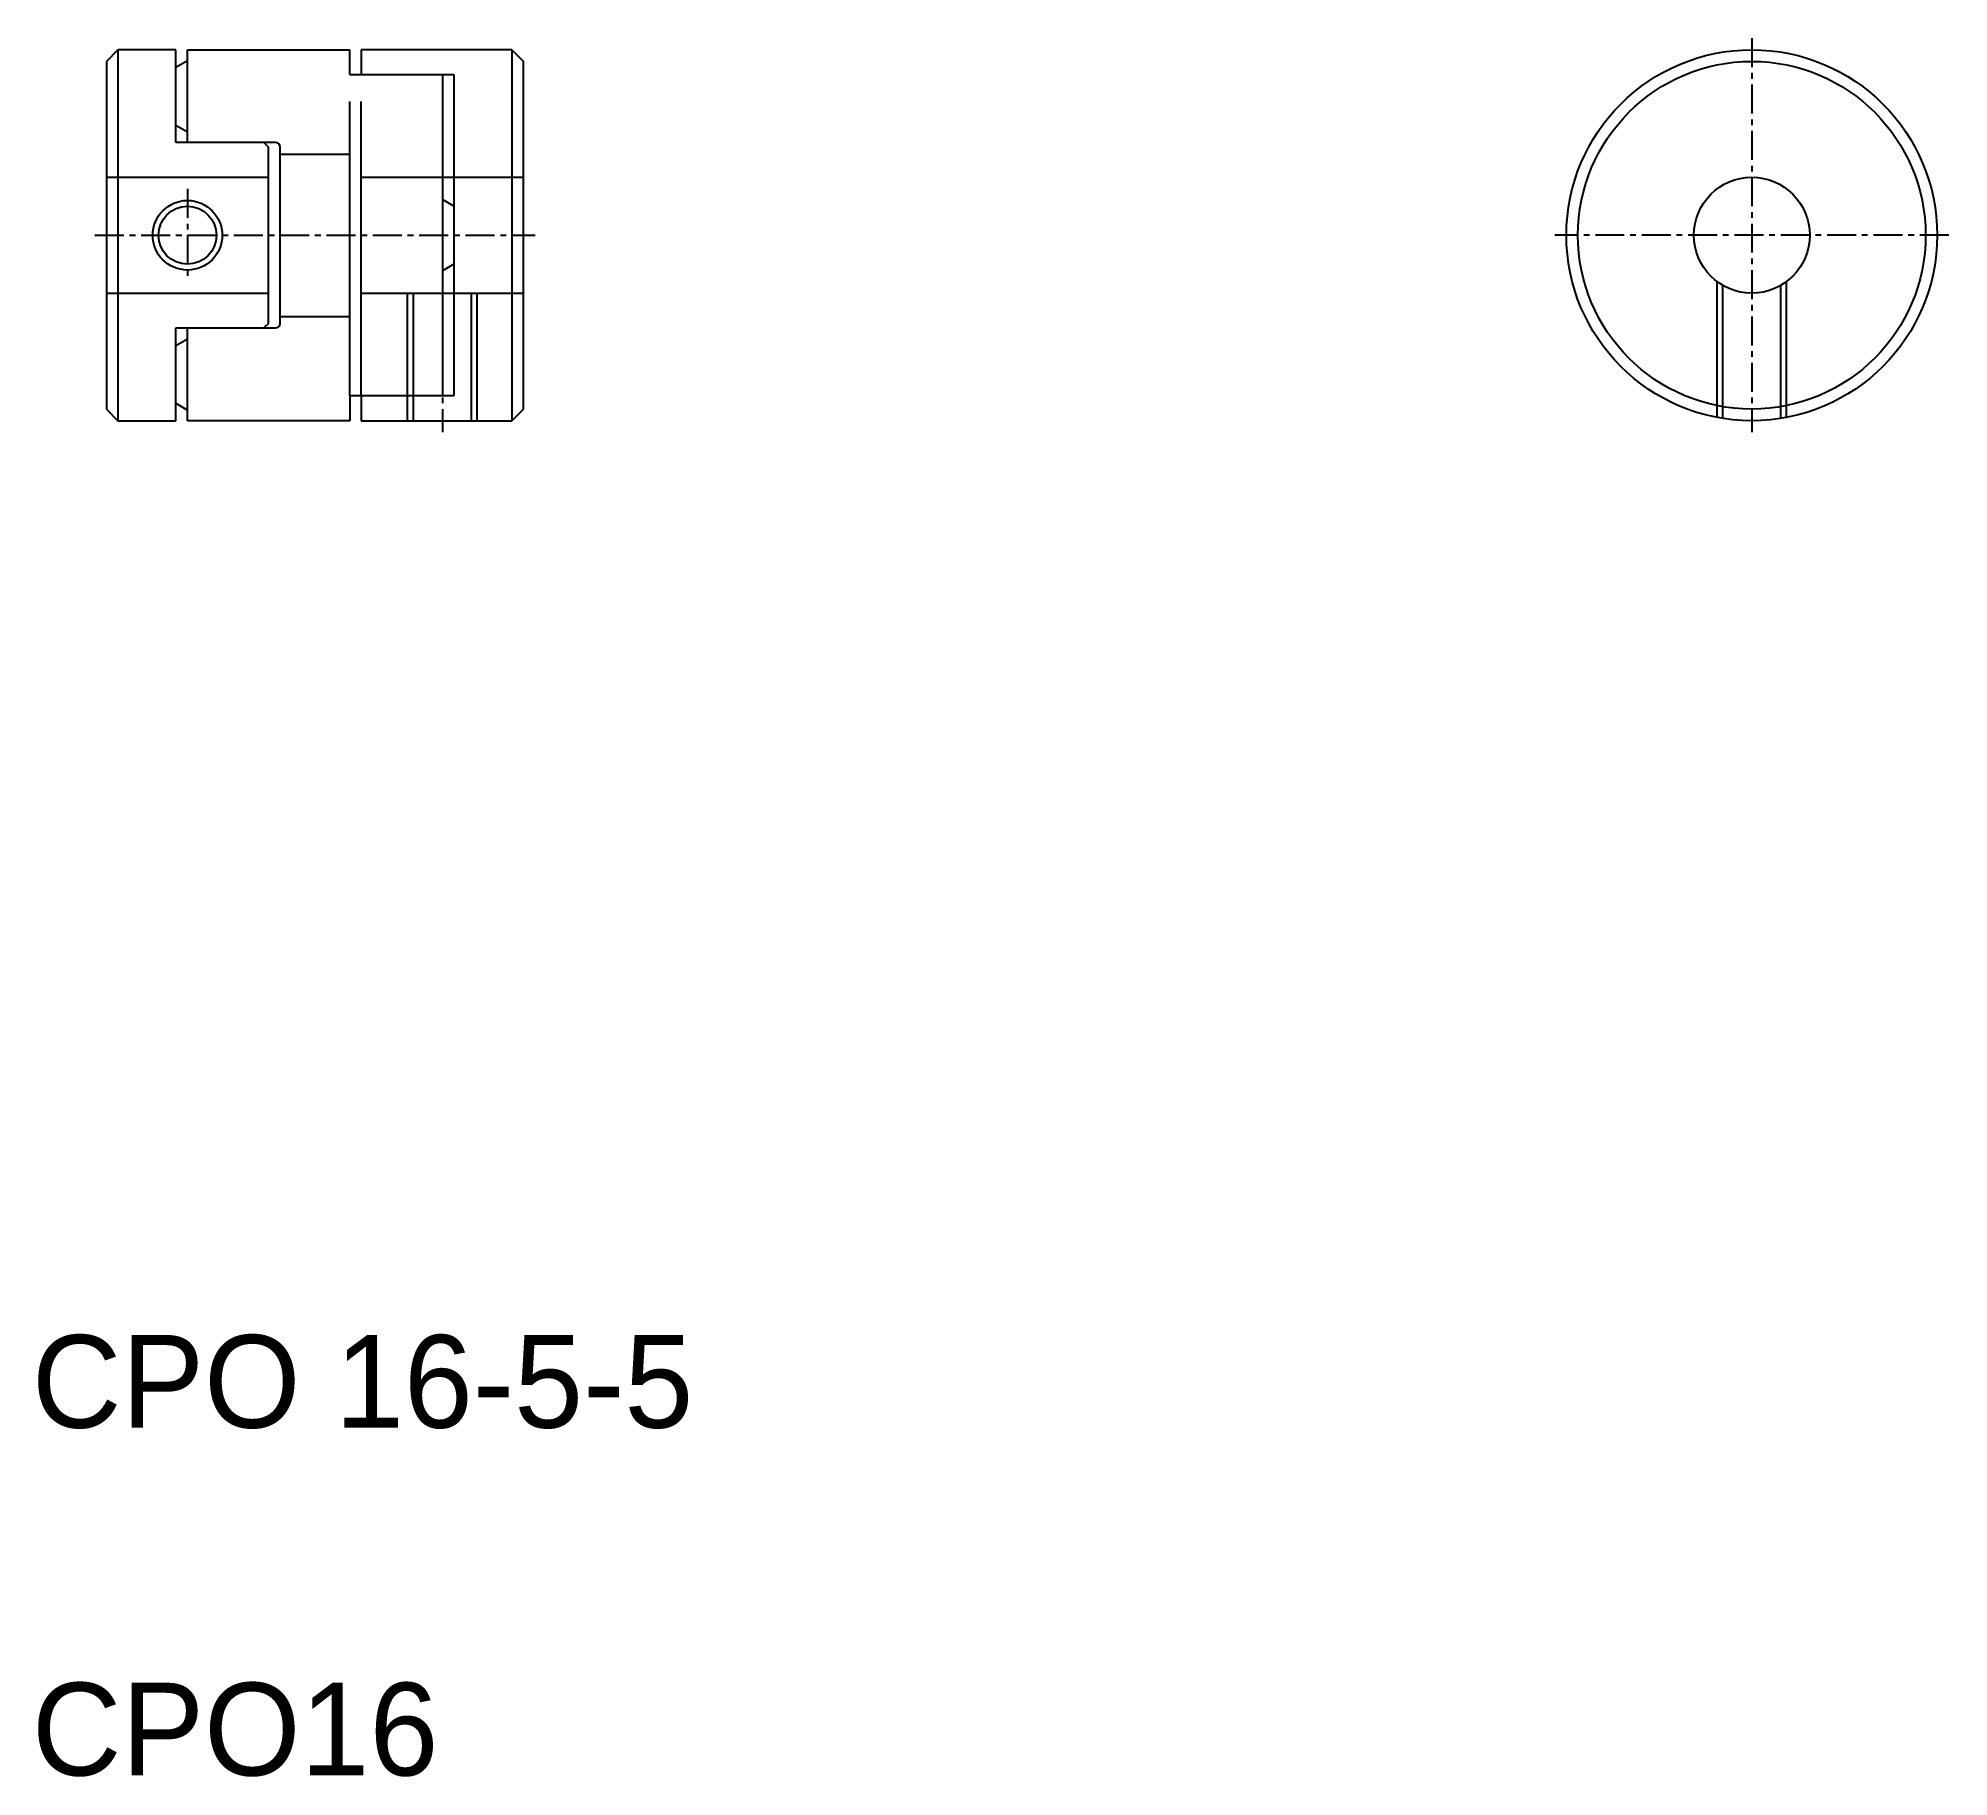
# Model space of a CAD drawing. Extents: x 198.7 to 281.1, y 126.1 to 201.1.
import ezdxf

# ---------------------------------------------------------------- set-up
doc = ezdxf.new("R2010")
doc.units = 0
doc.linetypes.add('CENTER', pattern=[2, 1.25, -0.25, 0.25, -0.25])
doc.linetypes.add('DASHED', pattern=[19.05, 12.7, -6.35])
doc.layers.get('0').update_dxf_attribs({"linetype": 'CONTINUOUS'})
doc.layers.add('CENTER', color=1, linetype='CENTER')

msp = doc.modelspace()

# ---------------------------------------------------------------- linework, layer by layer
for p, q in [((202.103, 200.565), (201.603, 200.065)), ((202.103, 200.565), (202.103, 184.565)), ((204.603, 200.565), (202.103, 200.565)), ((204.603, 196.565), (204.603, 200.565)), ((205.103, 196.565), (205.103, 200.565)), ((205.103, 200.565), (212.103, 200.565)), ((212.103, 199.495), (212.103, 200.565)), ((219.103, 200.565), (212.603, 200.565)), ((212.603, 200.565), (212.603, 199.495)), ((219.103, 200.565), (219.103, 184.565)), ((219.103, 200.565), (219.603, 200.065)), ((201.603, 200.065), (201.603, 185.065)), ((204.603, 199.815), (205.103, 200.103)), ((219.603, 185.065), (219.603, 200.065)), ((212.103, 199.495), (216.603, 199.495)), ((216.103, 199.495), (216.103, 185.635)), ((216.603, 199.495), (216.603, 185.635)), ((204.603, 197.315), (205.103, 197.026)), ((201.603, 196.315), (201.603, 196.315)), ((208.903, 196.565), (204.603, 196.565)), ((208.603, 196.365), (208.403, 196.565)), ((208.603, 188.765), (208.603, 196.365)), ((209.103, 188.765), (209.103, 196.365)), ((216.603, 193.815), (216.103, 194.103)), ((201.603, 192.565), (201.604, 192.565)), ((216.603, 191.315), (216.103, 191.026)), ((204.603, 184.565), (204.603, 188.565)), ((204.603, 188.565), (208.903, 188.565)), ((204.603, 187.815), (205.103, 188.103)), ((205.103, 184.565), (205.103, 188.565)), ((208.603, 188.765), (208.403, 188.565)), ((216.603, 185.635), (212.103, 185.635)), ((212.103, 185.635), (212.103, 184.565)), ((212.603, 185.635), (212.603, 184.565)), ((201.603, 185.065), (202.103, 184.565)), ((204.603, 185.315), (205.103, 185.026)), ((219.103, 184.565), (219.603, 185.065)), ((202.103, 184.565), (204.603, 184.565)), ((212.103, 184.565), (205.103, 184.565)), ((212.603, 184.565), (219.103, 184.565))]:
    msp.add_line(p, q)
at = {"color": 3, "linetype": 'DASHED'}
for p, q in [((212.103, 185.635), (212.103, 199.495)), ((212.603, 185.635), (212.603, 199.495)), ((209.103, 196.065), (212.103, 196.065)), ((201.603, 195.065), (208.603, 195.065)), ((212.603, 195.065), (219.603, 195.065)), ((271.103, 184.707), (271.103, 190.565)), ((274.103, 184.707), (274.103, 190.565)), ((201.603, 190.065), (208.603, 190.065)), ((212.603, 190.065), (219.603, 190.065)), ((214.603, 184.565), (214.603, 190.065)), ((214.853, 184.565), (214.853, 190.065)), ((217.353, 184.565), (217.353, 190.065)), ((217.603, 184.565), (217.603, 190.065)), ((271.353, 184.663), (271.353, 190.4)), ((273.853, 184.663), (273.853, 190.4)), ((209.103, 189.065), (212.103, 189.065))]:
    msp.add_line(p, q, dxfattribs=at)
for centre, radius in [((272.603, 192.565), 8), ((272.603, 192.565), 7.5), ((272.603, 192.565), 2.5), ((205.103, 192.565), 1.25)]:
    msp.add_circle(centre, radius)
at = {"color": 3, "linetype": 'CONTINUOUS'}
msp.add_circle((205.103, 192.565), 1.5, dxfattribs=at)
for centre, start, end in [((208.903, 196.365), 0, 90), ((208.903, 188.765), 270, 0)]:
    msp.add_arc(centre, 0.2, start, end)
at = {"layer": 'CENTER', "color": 1, "linetype": 'CENTER'}
for p, q in [((272.603, 201.065), (272.603, 184.065)), ((205.103, 194.565), (205.103, 190.565)), ((201.103, 192.565), (220.103, 192.565)), ((281.103, 192.565), (264.103, 192.565)), ((216.103, 191.065), (216.103, 184.065))]:
    msp.add_line(p, q, dxfattribs=at)

# ---------------------------------------------------------------- texts
for s, p in [('CPO 16-5-5', (198.39, 141.123)), ('CPO16', (198.39, 126.123))]:
    msp.add_text(s, height=4).set_placement(p)

doc.saveas('drawing.dxf')
